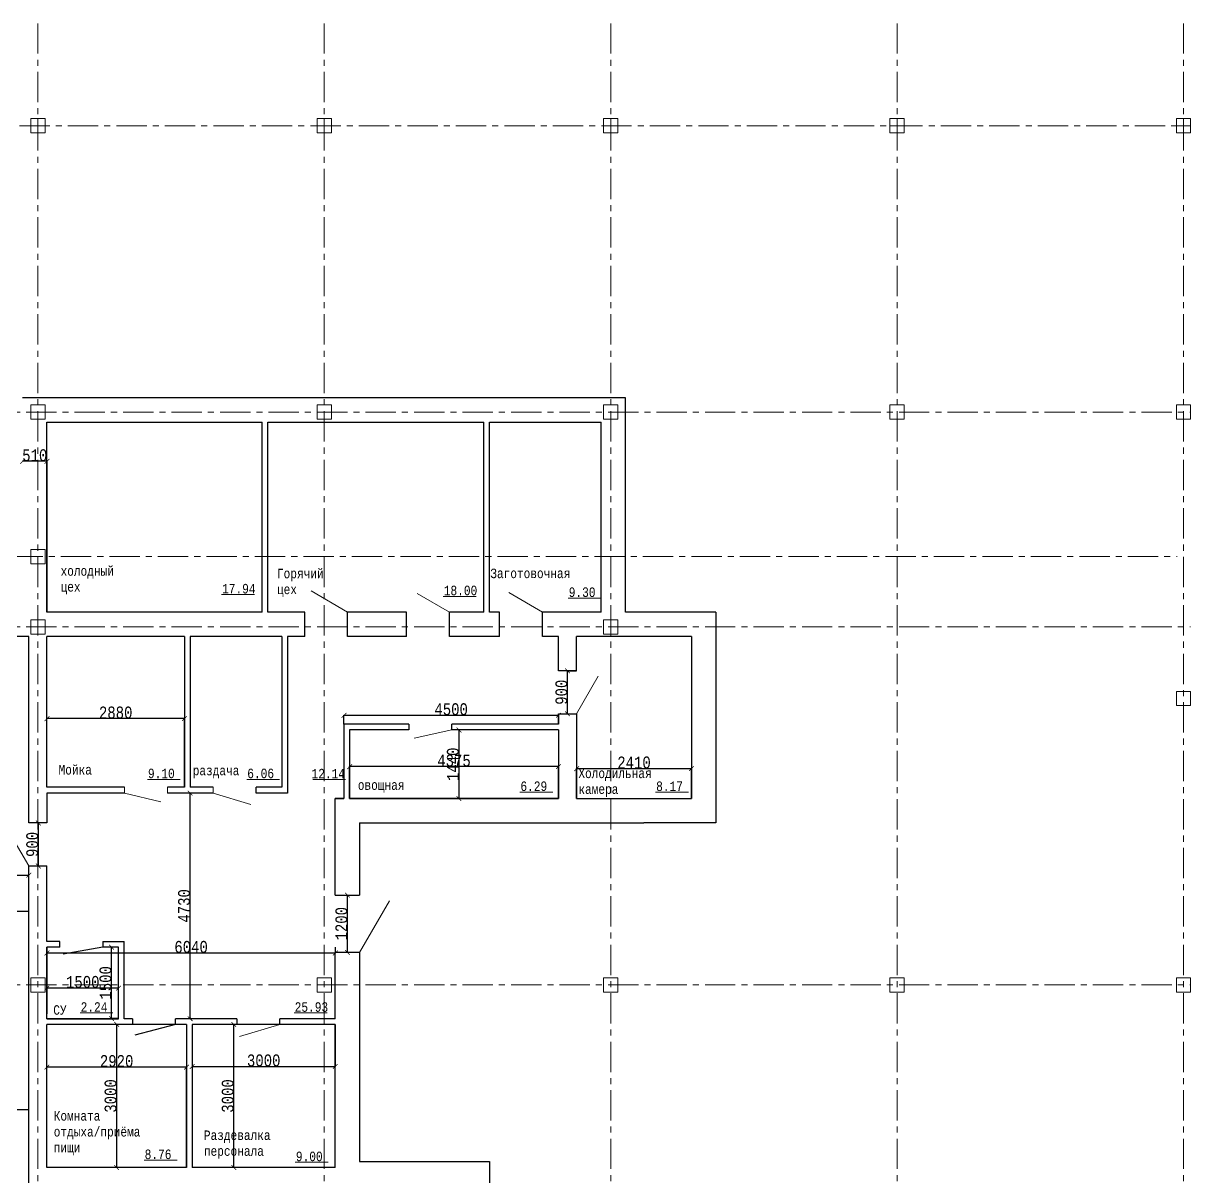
# Model space of a CAD drawing. Header units: millimetres. Extents: x -689206 to 4969298, y -1019800 to 703299.
# Drawn here: x 286918 to 311373, y 558883 to 583046 of the extents above; entities that cross this region are included whole.
import ezdxf

# ---------------------------------------------------------------- set-up
doc = ezdxf.new("R2010")
doc.units = ezdxf.units.MM
doc.linetypes.add('осеваяX2', pattern=[101.6, 63.5, -12.7, 12.7, -12.7])
for name, color, linetype, lineweight in [('несущие', 7, 'Continuous', 30), ('РАЗМЕРЫ', 7, 'Continuous', 9), ('стены', 7, 'Continuous', 20)]:
    doc.layers.add(name, color=color, linetype=linetype, lineweight=lineweight)
doc.styles.add('Аннотативный', font='isocteur.ttf', dxfattribs={"width": 0.7, "height": 250})
doc.dimstyles.new('Аннотативный', dxfattribs={"dimscale": 0, "dimtxt": 250, "dimasz": 100, "dimexe": 1.25, "dimexo": 0.625, "dimtad": 1, "dimdec": 0, "dimtxsty": 'Аннотативный', "dimblk": 'ARCHTICK', "dimcen": 2.5, "dimadec": 0, "dimazin": 0, "dimtfac": 1, "dimtdec": 0, "dimtmove": 0, "dimatfit": 3, "dimfxl": 1, "dimarcsym": 0})

# ---------------------------------------------------------------- blocks, each defined once
blk = doc.blocks.new('_ArchTick')
at = {"color": 0, "linetype": 'ByBlock', "const_width": 0.15}
blk.add_lwpolyline([(-0.5, -0.5), (0.5, 0.5)], dxfattribs=at)
blk = doc.blocks.new('*D496')
at = {"layer": 'Defpoints', "color": 0, "lineweight": 20, "transparency": 16777216}
for p in [(293633, 568361), (298128, 568548), (298128, 568361)]:
    blk.add_point(p, dxfattribs=at)
at = {"layer": 'стены', "color": 0, "lineweight": -2, "transparency": 16777216}
for p, q in [((293633, 568362), (293633, 568549)), ((293633, 568548), (298128, 568548)), ((298128, 568362), (298128, 568549))]:
    blk.add_line(p, q, dxfattribs=at)
at = {"layer": 'стены', "color": 0, "lineweight": -2, "transparency": 16777216, "xscale": 100, "yscale": 100, "zscale": 100, "rotation": 180}
blk.add_blockref('_ArchTick', (293633, 568548), dxfattribs=at)
at = {"layer": 'стены', "color": 0, "lineweight": -2, "transparency": 16777216, "xscale": 100, "yscale": 100, "zscale": 100}
blk.add_blockref('_ArchTick', (298128, 568548), dxfattribs=at)
at = {"layer": 'стены', "color": 0, "lineweight": 25, "transparency": 16777216, "insert": (295880, 568674), "char_height": 250, "attachment_point": 5, "style": 'Аннотативный'}
blk.add_mtext('4500', dxfattribs=at)
blk = doc.blocks.new('*D497')
at = {"layer": 'Defpoints', "color": 0, "lineweight": 20, "transparency": 16777216}
for p in [(298318, 569482), (298318, 569482), (298318, 568582)]:
    blk.add_point(p, dxfattribs=at)
at = {"layer": 'стены', "color": 0, "lineweight": -2, "transparency": 16777216}
for p, q in [((298318, 569482), (298319, 569482)), ((298318, 568582), (298318, 569482)), ((298318, 568582), (298319, 568582))]:
    blk.add_line(p, q, dxfattribs=at)
at = {"layer": 'стены', "color": 0, "lineweight": -2, "transparency": 16777216, "xscale": 100, "yscale": 100, "zscale": 100}
for p, rotation in [((298318, 569482), 90), ((298318, 568582), 270)]:
    blk.add_blockref('_ArchTick', p, dxfattribs=dict(at, rotation=rotation))
at = {"layer": 'стены', "color": 0, "lineweight": 25, "transparency": 16777216, "insert": (298192, 569032), "char_height": 250, "attachment_point": 5, "rotation": 90, "style": 'Аннотативный'}
blk.add_mtext('900', dxfattribs=at)
blk = doc.blocks.new('*D498')
at = {"layer": 'Defpoints', "color": 0, "lineweight": 20, "transparency": 16777216}
for p in [(287412, 568480), (287412, 567040), (290292, 567040)]:
    blk.add_point(p, dxfattribs=at)
at = {"layer": 'стены', "color": 0, "lineweight": -2, "transparency": 16777216}
for p, q in [((287412, 567040), (287412, 568481)), ((290292, 568480), (287412, 568480)), ((290292, 567040), (290292, 568481))]:
    blk.add_line(p, q, dxfattribs=at)
at = {"layer": 'стены', "color": 0, "lineweight": -2, "transparency": 16777216, "xscale": 100, "yscale": 100, "zscale": 100, "rotation": 180}
blk.add_blockref('_ArchTick', (287412, 568480), dxfattribs=at)
at = {"layer": 'стены', "color": 0, "lineweight": -2, "transparency": 16777216, "xscale": 100, "yscale": 100, "zscale": 100}
blk.add_blockref('_ArchTick', (290292, 568480), dxfattribs=at)
at = {"layer": 'стены', "color": 0, "lineweight": 13, "transparency": 16777216, "insert": (288852, 568605), "char_height": 250, "attachment_point": 5, "style": 'Аннотативный'}
blk.add_mtext('2880', dxfattribs=at)
blk = doc.blocks.new('*D512')
at = {"layer": 'Defpoints', "color": 0, "lineweight": 20, "transparency": 16777216}
for p in [(298128, 568241), (296043, 566803), (298128, 566803)]:
    blk.add_point(p, dxfattribs=at)
at = {"layer": 'стены', "color": 0, "lineweight": -2, "transparency": 16777216}
for p, q in [((298127, 568241), (296042, 568241)), ((296043, 568241), (296043, 566803)), ((298127, 566803), (296042, 566803))]:
    blk.add_line(p, q, dxfattribs=at)
at = {"layer": 'стены', "color": 0, "lineweight": -2, "transparency": 16777216, "xscale": 100, "yscale": 100, "zscale": 100}
for p, rotation in [((296043, 568241), 90), ((296043, 566803), 270)]:
    blk.add_blockref('_ArchTick', p, dxfattribs=dict(at, rotation=rotation))
at = {"layer": 'стены', "color": 0, "lineweight": 25, "transparency": 16777216, "insert": (295918, 567522), "char_height": 250, "attachment_point": 5, "rotation": 90, "style": 'Аннотативный'}
blk.add_mtext('1440', dxfattribs=at)
blk = doc.blocks.new('*D513')
at = {"layer": 'Defpoints', "color": 0, "lineweight": 20, "transparency": 16777216}
for p in [(293753, 567473), (293753, 566803), (298128, 566803)]:
    blk.add_point(p, dxfattribs=at)
at = {"layer": 'стены', "color": 0, "lineweight": -2, "transparency": 16777216}
for p, q in [((293753, 566803), (293753, 567474)), ((298128, 567473), (293753, 567473)), ((298128, 566803), (298128, 567474))]:
    blk.add_line(p, q, dxfattribs=at)
at = {"layer": 'стены', "color": 0, "lineweight": -2, "transparency": 16777216, "xscale": 100, "yscale": 100, "zscale": 100, "rotation": 180}
blk.add_blockref('_ArchTick', (293753, 567473), dxfattribs=at)
at = {"layer": 'стены', "color": 0, "lineweight": -2, "transparency": 16777216, "xscale": 100, "yscale": 100, "zscale": 100}
blk.add_blockref('_ArchTick', (298128, 567473), dxfattribs=at)
at = {"layer": 'стены', "color": 0, "lineweight": 25, "transparency": 16777216, "insert": (295940, 567599), "char_height": 250, "attachment_point": 5, "style": 'Аннотативный'}
blk.add_mtext('4375', dxfattribs=at)
blk = doc.blocks.new('*D514')
at = {"layer": 'Defpoints', "color": 0, "lineweight": 20, "transparency": 16777216}
for p in [(287412, 562834), (287412, 562193), (288912, 562193)]:
    blk.add_point(p, dxfattribs=at)
at = {"layer": 'стены', "color": 0, "lineweight": -2, "transparency": 16777216}
for p, q in [((287412, 562193), (287412, 562836)), ((288912, 562834), (287412, 562834)), ((288912, 562193), (288912, 562836))]:
    blk.add_line(p, q, dxfattribs=at)
at = {"layer": 'стены', "color": 0, "lineweight": -2, "transparency": 16777216, "xscale": 100, "yscale": 100, "zscale": 100, "rotation": 180}
blk.add_blockref('_ArchTick', (287412, 562834), dxfattribs=at)
at = {"layer": 'стены', "color": 0, "lineweight": -2, "transparency": 16777216, "xscale": 100, "yscale": 100, "zscale": 100}
blk.add_blockref('_ArchTick', (288912, 562834), dxfattribs=at)
at = {"layer": 'стены', "color": 0, "lineweight": 13, "transparency": 16777216, "insert": (288162, 562960), "char_height": 250, "attachment_point": 5, "style": 'Аннотативный'}
blk.add_mtext('1500', dxfattribs=at)
blk = doc.blocks.new('*D515')
at = {"layer": 'Defpoints', "color": 0, "lineweight": 20, "transparency": 16777216}
for p in [(288765, 563693), (288912, 563693), (288912, 562193)]:
    blk.add_point(p, dxfattribs=at)
at = {"layer": 'стены', "color": 0, "lineweight": -2, "transparency": 16777216}
for p, q in [((288911, 563693), (288764, 563693)), ((288765, 562193), (288765, 563693)), ((288911, 562193), (288764, 562193))]:
    blk.add_line(p, q, dxfattribs=at)
at = {"layer": 'стены', "color": 0, "lineweight": -2, "transparency": 16777216, "xscale": 100, "yscale": 100, "zscale": 100}
for p, rotation in [((288765, 563693), 90), ((288765, 562193), 270)]:
    blk.add_blockref('_ArchTick', p, dxfattribs=dict(at, rotation=rotation))
at = {"layer": 'стены', "color": 0, "lineweight": 13, "transparency": 16777216, "insert": (288640, 562943), "char_height": 250, "attachment_point": 5, "rotation": 90, "style": 'Аннотативный'}
blk.add_mtext('1500', dxfattribs=at)
blk = doc.blocks.new('*D516')
at = {"layer": 'Defpoints', "color": 0, "lineweight": 20, "transparency": 16777216}
for p in [(290333, 562073), (288872, 559073), (290333, 559073)]:
    blk.add_point(p, dxfattribs=at)
at = {"layer": 'стены', "color": 0, "lineweight": -2, "transparency": 16777216}
for p, q in [((290332, 562073), (288871, 562073)), ((288872, 562073), (288872, 559073)), ((290332, 559073), (288871, 559073))]:
    blk.add_line(p, q, dxfattribs=at)
at = {"layer": 'стены', "color": 0, "lineweight": -2, "transparency": 16777216, "xscale": 100, "yscale": 100, "zscale": 100}
for p, rotation in [((288872, 562073), 90), ((288872, 559073), 270)]:
    blk.add_blockref('_ArchTick', p, dxfattribs=dict(at, rotation=rotation))
at = {"layer": 'стены', "color": 0, "lineweight": 13, "transparency": 16777216, "insert": (288747, 560573), "char_height": 250, "attachment_point": 5, "rotation": 90, "style": 'Аннотативный'}
blk.add_mtext('3000', dxfattribs=at)
blk = doc.blocks.new('*D517')
at = {"layer": 'Defpoints', "color": 0, "lineweight": 20, "transparency": 16777216}
for p in [(287412, 561177), (287412, 559073), (290333, 559073)]:
    blk.add_point(p, dxfattribs=at)
at = {"layer": 'стены', "color": 0, "lineweight": -2, "transparency": 16777216}
for p, q in [((287412, 559073), (287412, 561178)), ((290333, 561177), (287412, 561177)), ((290333, 559073), (290333, 561178))]:
    blk.add_line(p, q, dxfattribs=at)
at = {"layer": 'стены', "color": 0, "lineweight": -2, "transparency": 16777216, "xscale": 100, "yscale": 100, "zscale": 100, "rotation": 180}
blk.add_blockref('_ArchTick', (287412, 561177), dxfattribs=at)
at = {"layer": 'стены', "color": 0, "lineweight": -2, "transparency": 16777216, "xscale": 100, "yscale": 100, "zscale": 100}
blk.add_blockref('_ArchTick', (290333, 561177), dxfattribs=at)
at = {"layer": 'стены', "color": 0, "lineweight": 13, "transparency": 16777216, "insert": (288872, 561303), "char_height": 250, "attachment_point": 5, "style": 'Аннотативный'}
blk.add_mtext('2920', dxfattribs=at)
blk = doc.blocks.new('*D518')
at = {"layer": 'Defpoints', "color": 0, "lineweight": 20, "transparency": 16777216}
for p in [(290453, 562073), (293453, 562073), (293453, 561191)]:
    blk.add_point(p, dxfattribs=at)
at = {"layer": 'стены', "color": 0, "lineweight": -2, "transparency": 16777216}
for p, q in [((290453, 562072), (290453, 561190)), ((293453, 562072), (293453, 561190)), ((290453, 561191), (293453, 561191))]:
    blk.add_line(p, q, dxfattribs=at)
at = {"layer": 'стены', "color": 0, "lineweight": -2, "transparency": 16777216, "xscale": 100, "yscale": 100, "zscale": 100, "rotation": 180}
blk.add_blockref('_ArchTick', (290453, 561191), dxfattribs=at)
at = {"layer": 'стены', "color": 0, "lineweight": -2, "transparency": 16777216, "xscale": 100, "yscale": 100, "zscale": 100}
blk.add_blockref('_ArchTick', (293453, 561191), dxfattribs=at)
at = {"layer": 'стены', "color": 0, "lineweight": 13, "transparency": 16777216, "insert": (291953, 561316), "char_height": 250, "attachment_point": 5, "style": 'Аннотативный'}
blk.add_mtext('3000', dxfattribs=at)
blk = doc.blocks.new('*D519')
at = {"layer": 'Defpoints', "color": 0, "lineweight": 20, "transparency": 16777216}
for p in [(291327, 562073), (293453, 562073), (293453, 559073)]:
    blk.add_point(p, dxfattribs=at)
at = {"layer": 'стены', "color": 0, "lineweight": -2, "transparency": 16777216}
for p, q in [((293452, 562073), (291326, 562073)), ((291327, 559073), (291327, 562073)), ((293452, 559073), (291326, 559073))]:
    blk.add_line(p, q, dxfattribs=at)
at = {"layer": 'стены', "color": 0, "lineweight": -2, "transparency": 16777216, "xscale": 100, "yscale": 100, "zscale": 100}
for p, rotation in [((291327, 562073), 90), ((291327, 559073), 270)]:
    blk.add_blockref('_ArchTick', p, dxfattribs=dict(at, rotation=rotation))
at = {"layer": 'стены', "color": 0, "lineweight": 13, "transparency": 16777216, "insert": (291201, 560573), "char_height": 250, "attachment_point": 5, "rotation": 90, "style": 'Аннотативный'}
blk.add_mtext('3000', dxfattribs=at)
blk = doc.blocks.new('*D520')
at = {"layer": 'Defpoints', "color": 0, "lineweight": 20, "transparency": 16777216}
for p in [(293708, 564782), (293708, 564782), (293708, 563582)]:
    blk.add_point(p, dxfattribs=at)
at = {"layer": 'стены', "color": 0, "lineweight": -2, "transparency": 16777216}
for p, q in [((293708, 563582), (293708, 564782)), ((293709, 564782), (293709, 564782)), ((293709, 563582), (293709, 563582))]:
    blk.add_line(p, q, dxfattribs=at)
at = {"layer": 'стены', "color": 0, "lineweight": -2, "transparency": 16777216, "xscale": 100, "yscale": 100, "zscale": 100}
for p, rotation in [((293708, 564782), 90), ((293708, 563582), 270)]:
    blk.add_blockref('_ArchTick', p, dxfattribs=dict(at, rotation=rotation))
at = {"layer": 'стены', "color": 0, "lineweight": 13, "transparency": 16777216, "insert": (293582, 564182), "char_height": 250, "attachment_point": 5, "rotation": 90, "style": 'Аннотативный'}
blk.add_mtext('1200', dxfattribs=at)
blk = doc.blocks.new('*D521')
at = {"layer": 'Defpoints', "color": 0, "lineweight": 20, "transparency": 16777216}
for p in [(300914, 567432), (298508, 566803), (300914, 566803)]:
    blk.add_point(p, dxfattribs=at)
at = {"layer": 'стены', "color": 0, "lineweight": -2, "transparency": 16777216}
for p, q in [((298508, 566803), (298508, 567433)), ((298508, 567432), (300914, 567432)), ((300914, 566803), (300914, 567433))]:
    blk.add_line(p, q, dxfattribs=at)
at = {"layer": 'стены', "color": 0, "lineweight": -2, "transparency": 16777216, "xscale": 100, "yscale": 100, "zscale": 100, "rotation": 180}
blk.add_blockref('_ArchTick', (298508, 567432), dxfattribs=at)
at = {"layer": 'стены', "color": 0, "lineweight": -2, "transparency": 16777216, "xscale": 100, "yscale": 100, "zscale": 100}
blk.add_blockref('_ArchTick', (300914, 567432), dxfattribs=at)
at = {"layer": 'стены', "color": 0, "lineweight": 25, "transparency": 16777216, "insert": (299711, 567558), "char_height": 250, "attachment_point": 5, "style": 'Аннотативный'}
blk.add_mtext('2410', dxfattribs=at)
blk = doc.blocks.new('*D522')
at = {"layer": 'Defpoints', "color": 0, "lineweight": 20, "transparency": 16777216}
for p in [(290412, 566920), (290412, 566920), (290429, 562193)]:
    blk.add_point(p, dxfattribs=at)
at = {"layer": 'стены', "color": 0, "lineweight": -2, "transparency": 16777216}
for p, q in [((290412, 562193), (290412, 566920)), ((290413, 566920), (290413, 566920)), ((290428, 562193), (290411, 562193))]:
    blk.add_line(p, q, dxfattribs=at)
at = {"layer": 'стены', "color": 0, "lineweight": -2, "transparency": 16777216, "xscale": 100, "yscale": 100, "zscale": 100}
for p, rotation in [((290412, 566920), 90), ((290412, 562193), 270)]:
    blk.add_blockref('_ArchTick', p, dxfattribs=dict(at, rotation=rotation))
at = {"layer": 'стены', "color": 0, "lineweight": 13, "transparency": 16777216, "insert": (290286, 564556), "char_height": 250, "attachment_point": 5, "rotation": 90, "style": 'Аннотативный'}
blk.add_mtext('4730', dxfattribs=at)
blk = doc.blocks.new('*D523')
at = {"layer": 'Defpoints', "color": 0, "lineweight": 20, "transparency": 16777216}
for p in [(287412, 563693), (293453, 563693), (293453, 563569)]:
    blk.add_point(p, dxfattribs=at)
at = {"layer": 'стены', "color": 0, "lineweight": -2, "transparency": 16777216}
for p, q in [((287412, 563692), (287412, 563567)), ((293453, 563692), (293453, 563567)), ((287412, 563569), (293453, 563569))]:
    blk.add_line(p, q, dxfattribs=at)
at = {"layer": 'стены', "color": 0, "lineweight": -2, "transparency": 16777216, "xscale": 100, "yscale": 100, "zscale": 100, "rotation": 180}
blk.add_blockref('_ArchTick', (287412, 563569), dxfattribs=at)
at = {"layer": 'стены', "color": 0, "lineweight": -2, "transparency": 16777216, "xscale": 100, "yscale": 100, "zscale": 100}
blk.add_blockref('_ArchTick', (293453, 563569), dxfattribs=at)
at = {"layer": 'стены', "color": 0, "lineweight": 13, "transparency": 16777216, "insert": (290432, 563694), "char_height": 250, "attachment_point": 5, "style": 'Аннотативный'}
blk.add_mtext('6040', dxfattribs=at)
blk = doc.blocks.new('*D524')
at = {"layer": 'Defpoints', "color": 0, "lineweight": 20, "transparency": 16777216}
for p in [(287222, 566293), (287232, 566293), (287222, 565393)]:
    blk.add_point(p, dxfattribs=at)
at = {"layer": 'стены', "color": 0, "lineweight": -2, "transparency": 16777216}
for p, q in [((287223, 566293), (287233, 566293)), ((287232, 565393), (287232, 566293)), ((287223, 565393), (287233, 565393))]:
    blk.add_line(p, q, dxfattribs=at)
at = {"layer": 'стены', "color": 0, "lineweight": -2, "transparency": 16777216, "xscale": 100, "yscale": 100, "zscale": 100}
for p, rotation in [((287232, 566293), 90), ((287232, 565393), 270)]:
    blk.add_blockref('_ArchTick', p, dxfattribs=dict(at, rotation=rotation))
at = {"layer": 'стены', "color": 0, "lineweight": 13, "transparency": 16777216, "insert": (287106, 565843), "char_height": 250, "attachment_point": 5, "rotation": 90, "style": 'Аннотативный'}
blk.add_mtext('900', dxfattribs=at)
blk = doc.blocks.new('*D525')
at = {"layer": 'Defpoints', "color": 0, "lineweight": 20, "transparency": 16777216}
for p in [(286902, 573870), (286902, 573870), (287412, 573870)]:
    blk.add_point(p, dxfattribs=at)
at = {"layer": 'стены', "color": 0, "lineweight": -2, "transparency": 16777216}
for p, q in [((286902, 573870), (286902, 573871)), ((287412, 573870), (286902, 573870)), ((287412, 573870), (287412, 573871))]:
    blk.add_line(p, q, dxfattribs=at)
at = {"layer": 'стены', "color": 0, "lineweight": -2, "transparency": 16777216, "xscale": 100, "yscale": 100, "zscale": 100, "rotation": 180}
blk.add_blockref('_ArchTick', (286902, 573870), dxfattribs=at)
at = {"layer": 'стены', "color": 0, "lineweight": -2, "transparency": 16777216, "xscale": 100, "yscale": 100, "zscale": 100}
blk.add_blockref('_ArchTick', (287412, 573870), dxfattribs=at)
at = {"layer": 'стены', "color": 0, "lineweight": 25, "transparency": 16777216, "insert": (287157, 573995), "char_height": 250, "attachment_point": 5, "style": 'Аннотативный'}
blk.add_mtext('510', dxfattribs=at)
blk = doc.blocks.new('*D542')
at = {"layer": 'Defpoints', "color": 0, "lineweight": 20, "transparency": 16777216}
for p in [(280152, 565199), (287032, 565199), (287032, 565199)]:
    blk.add_point(p, dxfattribs=at)
at = {"layer": 'стены', "color": 0, "lineweight": -2, "transparency": 16777216}
for p, q in [((280152, 565199), (280152, 565200)), ((280152, 565199), (287032, 565199)), ((287032, 565199), (287032, 565200))]:
    blk.add_line(p, q, dxfattribs=at)
at = {"layer": 'стены', "color": 0, "lineweight": -2, "transparency": 16777216, "xscale": 100, "yscale": 100, "zscale": 100, "rotation": 180}
blk.add_blockref('_ArchTick', (280152, 565199), dxfattribs=at)
at = {"layer": 'стены', "color": 0, "lineweight": -2, "transparency": 16777216, "xscale": 100, "yscale": 100, "zscale": 100}
blk.add_blockref('_ArchTick', (287032, 565199), dxfattribs=at)
at = {"layer": 'стены', "color": 0, "lineweight": 13, "transparency": 16777216, "insert": (283592, 565324), "char_height": 250, "attachment_point": 5, "style": 'Аннотативный'}
blk.add_mtext('6880', dxfattribs=at)

msp = doc.modelspace()

# ---------------------------------------------------------------- linework, layer by layer
at = {"layer": 'несущие', "color": 0}
for p, q in [((299532.7, 575200.5), (286902, 575200.5)), ((299532.7, 570710.5), (299532.7, 575200.5)), ((287412, 574690.5), (291921.9, 574690.5)), ((292041.9, 574690.5), (296564.9, 574690.5)), ((296684.9, 574690.5), (299022.7, 574690.5)), ((299022.7, 570710.5), (299022.7, 574690.5)), ((291921.9, 570710.5), (287412, 570710.5)), ((292811.4, 570710.5), (292041.9, 570710.5)), ((292811.4, 570200.5), (292811.4, 570710.5)), ((294942.3, 570710.5), (293711.4, 570710.5)), ((293711.4, 570200.5), (293711.4, 570710.5)), ((294942.3, 570200.5), (294942.3, 570710.5)), ((296564.9, 570710.5), (295842.2, 570710.5)), ((295842.2, 570200.5), (295842.2, 570710.5)), ((296896.4, 570710.5), (296684.9, 570710.5)), ((296896.4, 570200.5), (296896.4, 570710.5)), ((299022.7, 570710.5), (297796.4, 570710.5)), ((297796.4, 570200.5), (297796.4, 570710.5)), ((301424.2, 570710.5), (299532.7, 570710.5)), ((287032, 570200.5), (286116.1, 570200.5)), ((287032, 569919.7), (287032, 570200.5)), ((290292, 570200.5), (287412, 570200.5)), ((292330.7, 570200.5), (290412, 570200.5)), ((292811.4, 570200.5), (292450.7, 570200.5)), ((294942.3, 570200.5), (293711.4, 570200.5)), ((296896.4, 570200.5), (295842.2, 570200.5)), ((298127.7, 570200.5), (297796.4, 570200.5)), ((298127.7, 569481.9), (298127.7, 570200.5)), ((300914.2, 570200.5), (298507.7, 570200.5)), ((298507.7, 569481.9), (298507.7, 570200.5)), ((298507.7, 569481.9), (298127.7, 569481.9)), ((298318.9, 569481.9), (298507.7, 569481.9))]:
    msp.add_line(p, q, dxfattribs=at)
at = {"layer": 'РАЗМЕРЫ', "color": 114, "true_color": 0x139b48}
for p, q in [((291069.3, 571077.6), (291758.6, 571077.6)), ((295713.9, 571039.9), (296403.2, 571039.9)), ((298331.7, 571003.6), (299021, 571003.6)), ((289516.3, 567206.6), (290205.6, 567206.6)), ((291596.9, 567206.6), (292286.2, 567206.6)), ((292980.8, 567206.6), (293670, 567206.6)), ((297319.7, 566938.5), (298008.9, 566938.5)), ((300163, 566938.5), (300852.3, 566938.5)), ((288106.1, 562312.4), (288795.3, 562312.4)), ((292590.1, 562312.4), (293279.4, 562312.4)), ((289447.6, 559226.8), (290136.9, 559226.8)), ((292615.1, 559182.9), (293304.4, 559182.9))]:
    msp.add_line(p, q, dxfattribs=at)
at = {"layer": 'стены', "color": 1, "linetype": 'осеваяX2', "lineweight": 15, "ltscale": 10}
for p, q in [((287222.7, 583046), (287222.7, 538750.5)), ((293222.7, 583046), (293222.7, 538750.5)), ((299222.7, 583046), (299222.7, 538750.5)), ((305222.7, 583046), (305222.7, 538748.5)), ((311222.7, 583046), (311222.7, 538750.5)), ((262450.8, 580900.5), (311372.7, 580900.5)), ((239222.7, 574900.5), (311372.7, 574900.5)), ((238937.1, 571873.1), (311087.1, 571873.1)), ((239222.7, 570400.5), (311372.7, 570400.5)), ((239222.7, 562900.5), (311372.7, 562900.5))]:
    msp.add_line(p, q, dxfattribs=at)
at = {"layer": 'стены'}
for p, q in [((287072.7, 580900.5), (287372.7, 580900.5)), ((287222.7, 580750.5), (287222.7, 581050.5)), ((293072.7, 580900.5), (293372.7, 580900.5)), ((293222.7, 580750.5), (293222.7, 581050.5)), ((299072.7, 580900.5), (299372.7, 580900.5)), ((299222.7, 580750.5), (299222.7, 581050.5)), ((305072.7, 580900.5), (305372.7, 580900.5)), ((305222.7, 580750.5), (305222.7, 581050.5)), ((311072.7, 580900.5), (311372.7, 580900.5)), ((311222.7, 580750.5), (311222.7, 581050.5))]:
    msp.add_line(p, q, dxfattribs=at)
at = {"layer": 'стены', "lineweight": 30}
for p, q in [((287412, 570710.5), (287412, 574690.5)), ((287412, 573869.6), (287412, 570710.5)), ((301424.2, 570710.5), (301424.2, 566292.6)), ((287412, 567039.7), (287412, 570200.5)), ((300914.2, 570200.5), (300914.2, 566802.6)), ((287032.1, 566292.5), (287032, 569919.7)), ((298127.7, 568408.7), (298127.7, 568581.9)), ((298127.7, 568581.9), (298127.7, 568361.2)), ((298127.7, 568581.9), (298507.7, 568581.9)), ((298507.7, 568581.9), (298507.7, 566802.6)), ((298127.7, 568241.2), (298127.7, 566802.6)), ((287412, 566919.7), (287412, 566292.5)), ((293452.9, 564782.4), (293452.9, 566802.6)), ((293452.9, 566802.6), (293632.9, 566802.6)), ((293632.9, 566802.6), (293452.9, 566802.6)), ((293752.9, 566802.6), (296175, 566802.6)), ((296175, 566802.6), (293752.9, 566802.6)), ((296175, 566802.6), (298127.7, 566802.6)), ((298507.7, 566802.6), (299404.2, 566802.6)), ((299404.2, 566802.6), (300914.2, 566802.6)), ((287412.1, 566292.5), (287032.1, 566292.5)), ((293962.9, 566292.6), (296685, 566292.6)), ((293962.9, 566292.6), (293962.9, 564782.4)), ((296685, 566292.6), (299404.2, 566292.6)), ((299404.2, 566292.6), (299914.2, 566292.6)), ((301424.2, 566292.6), (299914.2, 566292.6)), ((287032.1, 558292.8), (287032.1, 565392.5)), ((287032.1, 565392.5), (287412.1, 565392.5)), ((287412.1, 563812.6), (287412.1, 565392.5)), ((293452.9, 564782.4), (293962.9, 564782.4)), ((285302.6, 564445), (287032.1, 564445)), ((287412.1, 562192.6), (287412.1, 563692.6)), ((287412.1, 563692.6), (287412.1, 562292.5)), ((293452.9, 562192.6), (293452.9, 563582.4)), ((293962.9, 563582.4), (293452.9, 563582.4)), ((293962.9, 563582.4), (293962.9, 559202.6)), ((287412.1, 559072.6), (287412.1, 562072.6)), ((293452.9, 559072.6), (293452.9, 562072.6)), ((293452.9, 559072.6), (293452.9, 562072.6)), ((287032.1, 560284.1), (285302.6, 560284.1)), ((290332.9, 559072.6), (287412.1, 559072.6)), ((293452.9, 559072.6), (290452.9, 559072.6)), ((293962.9, 559202.6), (296685, 559202.6)), ((296685, 559202.6), (296685, 557972.7))]:
    msp.add_line(p, q, dxfattribs=at)
at = {"layer": 'стены', "lineweight": 25}
for p, q in [((291921.9, 570710.5), (291921.9, 574690.5)), ((292041.9, 570710.5), (292041.9, 574690.5)), ((296564.9, 570710.5), (296564.9, 574690.5)), ((296684.9, 570710.5), (296684.9, 574690.5)), ((290292, 570200.5), (290292, 567039.7)), ((290412, 570200.5), (290412, 567039.7)), ((292330.7, 570200.5), (292330.7, 567039.7)), ((292450.7, 570200.5), (292450.7, 566919.7)), ((294992.5, 568361.2), (293632.9, 568361.2)), ((293632.9, 568361.2), (293632.9, 566802.6)), ((294992.5, 568361.2), (294992.5, 568241.2)), ((298127.7, 568361.2), (295892.5, 568361.2)), ((295892.5, 568241.2), (295892.5, 568361.2)), ((293752.9, 568241.2), (293752.9, 566802.6)), ((294992.5, 568241.2), (293752.9, 568241.2)), ((298127.7, 568241.2), (295892.5, 568241.2)), ((289038.9, 567039.7), (287412, 567039.7)), ((289038.9, 566919.7), (287412, 566919.7)), ((290292, 567039.7), (289938.9, 567039.7)), ((290412, 566919.7), (289938.9, 566919.7)), ((290897.6, 567039.7), (290412, 567039.7)), ((290897.6, 566919.7), (290412, 566919.7)), ((292330.7, 567039.7), (291797.6, 567039.7)), ((291797.6, 566919.7), (291797.6, 567039.7)), ((292450.7, 566919.7), (291797.6, 566919.7)), ((287684.5, 563812.6), (287412.1, 563812.6)), ((287684.5, 563692.6), (287412.1, 563692.6)), ((287684.5, 563692.6), (287684.5, 563812.6)), ((288584.5, 563692.6), (287754.5, 563545.2)), ((288584.5, 563812.6), (288584.5, 563692.6)), ((288584.5, 563812.6), (289032.1, 563812.6)), ((288912.1, 563692.6), (288584.5, 563692.6)), ((288912.1, 562192.6), (288912.1, 563692.6)), ((289032.1, 562192.6), (289032.1, 563812.6)), ((288912.1, 562192.6), (287412.1, 562192.6)), ((287412.1, 562192.6), (288912.1, 562192.6)), ((289201.8, 562072.6), (287412.1, 562072.6)), ((289201.8, 562192.6), (289032.1, 562192.6)), ((289201.8, 562192.6), (289201.8, 562072.6)), ((290101.8, 562072.6), (289256.7, 561846.5)), ((291388.1, 562192.6), (290101.8, 562192.6)), ((290101.8, 562072.6), (290101.8, 562192.6)), ((290332.9, 562072.6), (290101.8, 562072.6)), ((290332.9, 562072.6), (290332.9, 559072.6)), ((291388.1, 562072.6), (290452.9, 562072.6)), ((290452.9, 562072.6), (290452.9, 559072.6)), ((291388.1, 562192.6), (291388.1, 562072.6)), ((293452.9, 562192.6), (292288.1, 562192.6)), ((292288.1, 562072.6), (292288.1, 562192.6)), ((293452.9, 562072.6), (292288.1, 562072.6))]:
    msp.add_line(p, q, dxfattribs=at)
at = {"layer": 'стены', "lineweight": 20}
for p, q in [((293711.4, 570710.5), (292944.5, 571153.3)), ((295842.2, 570710.5), (295169.8, 571098.7)), ((297796.4, 570710.5), (297088, 571119.5)), ((295892.5, 568241.2), (295103.1, 568070.9)), ((289038.9, 566919.7), (289795.4, 566732.7)), ((290897.6, 566919.7), (291680, 566680.2)), ((287032.1, 565392.5), (286582, 566172.1)), ((293962.9, 563582.4), (294587.1, 564663.4)), ((292288.1, 562072.6), (291446.8, 561819.3))]:
    msp.add_line(p, q, dxfattribs=at)
at = {"layer": 'стены', "lineweight": 13}
for p, q in [((298507.7, 568581.9), (298961, 569367.1)), ((289038.9, 567039.7), (289038.9, 566919.7)), ((289938.9, 566919.7), (289938.9, 567039.7)), ((290897.6, 567039.7), (290897.6, 566919.7))]:
    msp.add_line(p, q, dxfattribs=at)
at = {"layer": 'стены', "color": 240, "true_color": 0xed1f24}
for points in [[(287072.7, 581050.5), (287372.7, 581050.5), (287372.7, 580750.5), (287072.7, 580750.5)], [(293072.7, 581050.5), (293372.7, 581050.5), (293372.7, 580750.5), (293072.7, 580750.5)], [(299072.7, 581050.5), (299372.7, 581050.5), (299372.7, 580750.5), (299072.7, 580750.5)], [(305072.7, 581050.5), (305372.7, 581050.5), (305372.7, 580750.5), (305072.7, 580750.5)], [(311072.7, 581050.5), (311372.7, 581050.5), (311372.7, 580750.5), (311072.7, 580750.5)], [(287072.7, 575050.5), (287372.7, 575050.5), (287372.7, 574750.5), (287072.7, 574750.5)], [(293072.7, 575050.5), (293372.7, 575050.5), (293372.7, 574750.5), (293072.7, 574750.5)], [(299072.7, 575050.5), (299372.7, 575050.5), (299372.7, 574750.5), (299072.7, 574750.5)], [(305072.7, 575050.5), (305372.7, 575050.5), (305372.7, 574750.5), (305072.7, 574750.5)], [(311072.7, 575050.5), (311372.7, 575050.5), (311372.7, 574750.5), (311072.7, 574750.5)], [(287072.7, 572023.1), (287372.7, 572023.1), (287372.7, 571723.1), (287072.7, 571723.1)], [(287072.7, 570550.5), (287372.7, 570550.5), (287372.7, 570250.5), (287072.7, 570250.5)], [(299072.7, 570550.5), (299372.7, 570550.5), (299372.7, 570250.5), (299072.7, 570250.5)], [(311072.7, 569050.5), (311372.7, 569050.5), (311372.7, 568750.5), (311072.7, 568750.5)], [(287072.7, 563050.5), (287372.7, 563050.5), (287372.7, 562750.5), (287072.7, 562750.5)], [(293072.7, 563050.5), (293372.7, 563050.5), (293372.7, 562750.5), (293072.7, 562750.5)], [(299072.7, 563050.5), (299372.7, 563050.5), (299372.7, 562750.5), (299072.7, 562750.5)], [(305072.7, 563050.5), (305372.7, 563050.5), (305372.7, 562750.5), (305072.7, 562750.5)], [(311072.7, 563050.5), (311372.7, 563050.5), (311372.7, 562750.5), (311072.7, 562750.5)]]:
    msp.add_lwpolyline(points, close=True, dxfattribs=at)

# ---------------------------------------------------------------- texts
at = {"color": 18, "true_color": 0x000000, "char_height": 199.107, "width": 920.207, "attachment_point": 1, "style": 'Аннотативный'}
for s, insert in [('холодный цех', (287697.5, 571671.8)), ('Горячий цех ', (292231.1, 571618.4)), ('Заготовочная', (296700.5, 571621.4))]:
    msp.add_mtext(s, dxfattribs=dict(at, insert=insert))
at = {"width": 920.207, "attachment_point": 1, "style": 'Аннотативный'}
for s, insert, char_height in [('Мойка', (287655.2, 567506.4), 199.11), ('раздача ', (290466.3, 567490.6), 199.11), ('Холодильная\\Pкамера', (298545.3, 567432.2), 199.107), ('овощная ', (293924.8, 567186), 199.11), ('Комната отдыха/приёма пищи', (287553.9, 560254.9), 199.107), ('Раздевалка персонала', (290700.1, 559850.2), 199.107)]:
    msp.add_mtext(s, dxfattribs=dict(at, insert=insert, char_height=char_height))
at = {"lineweight": 25, "insert": (287544.7, 562474.5), "char_height": 199.11, "width": 933.819, "attachment_point": 1, "style": 'Аннотативный'}
msp.add_mtext('СУ', dxfattribs=at)
at = {"layer": 'РАЗМЕРЫ', "color": 114, "true_color": 0x139b48, "char_height": 200, "width": 656.117, "attachment_point": 1, "style": 'Аннотативный'}
for s, insert in [('17.94', (291081, 571301.7)), ('18.00', (295725.6, 571263.9)), ('9.30', (298343.4, 571227.7)), ('9.10', (289528, 567430.6)), ('6.06', (291608.6, 567430.6)), ('12.14', (292955.3, 567426)), ('6.29', (297331.4, 567162.5)), ('8.17', (300174.7, 567162.5)), ('2.24', (288117.8, 562536.4)), ('25.93', (292601.8, 562536.4)), ('8.76', (289459.3, 559450.9)), ('9.00', (292626.8, 559406.9))]:
    msp.add_mtext(s, dxfattribs=dict(at, insert=insert))

# ---------------------------------------------------------------- dimensions: what is measured, and where the dimension line sits
at = {"layer": 'стены', "lineweight": 25}
for base, p1, p2, picture, middle in [((286902, 573869.6), (287412, 573869.6), (286902, 573869.6), '*D525', (287157, 573995.2)), ((293752.9, 567472.9), (298127.7, 566802.6), (293752.9, 566802.6), '*D513', (295940.3, 567598.5))]:
    dim = msp.add_linear_dim(base=base, p1=p1, p2=p2, dimstyle='Аннотативный', dxfattribs=at)
    dim.commit()
    dim.dimension.update_dxf_attribs({"geometry": picture, "text_midpoint": middle})
dim = msp.add_linear_dim(base=(298317.7, 569481.9), p1=(298317.7, 568581.9), p2=(298317.7, 569481.9), angle=90, dimstyle='Аннотативный', dxfattribs=at)
dim.commit()
dim.dimension.update_dxf_attribs({"geometry": '*D497', "text_midpoint": (298192.1, 569031.9)})
for base, p1, p2, text, picture, middle in [((298127.7, 568548.2), (293632.9, 568361.2), (298127.7, 568361.2), '4500', '*D496', (295880.3, 568673.8)), ((300914.2, 567432.2), (298507.7, 566802.6), (300914.2, 566802.6), '2410', '*D521', (299711, 567557.8))]:
    dim = msp.add_linear_dim(base=base, p1=p1, p2=p2, text=text, dimstyle='Аннотативный', dxfattribs=at)
    dim.commit()
    dim.dimension.update_dxf_attribs({"geometry": picture, "text_midpoint": middle})
at = {"layer": 'стены', "lineweight": 13}
for base, p1, p2, picture, middle in [((287412, 568479.7), (290292, 567039.7), (287412, 567039.7), '*D498', (288852, 568605.4)), ((293452.9, 561190.8), (290452.9, 562072.6), (293452.9, 562072.6), '*D518', (291952.9, 561316.5))]:
    dim = msp.add_linear_dim(base=base, p1=p1, p2=p2, dimstyle='Аннотативный', dxfattribs=at)
    dim.commit()
    dim.dimension.update_dxf_attribs({"geometry": picture, "text_midpoint": middle})
at = {"layer": 'стены', "lineweight": 25}
dim = msp.add_linear_dim(base=(296043.1, 566802.6), p1=(298127.7, 568241.2), p2=(298127.7, 566802.6), angle=90, text='1440', dimstyle='Аннотативный', dxfattribs=at)
dim.commit()
dim.dimension.update_dxf_attribs({"geometry": '*D512', "text_midpoint": (295917.5, 567521.9)})
at = {"layer": 'стены', "lineweight": 13}
dim = msp.add_linear_dim(base=(290412, 566919.7), p1=(290428.9, 562192.6), p2=(290412, 566919.7), angle=90, text='4730', dimstyle='Аннотативный', dxfattribs=at)
dim.commit()
dim.dimension.update_dxf_attribs({"geometry": '*D522', "text_midpoint": (290286.4, 564556.2)})
for base, p1, p2, picture, middle in [((287231.9, 566292.5), (287222.1, 565392.5), (287222.1, 566292.5), '*D524', (287106.3, 565842.5)), ((293707.9, 564782.4), (293707.9, 563582.4), (293707.9, 564782.4), '*D520', (293582.3, 564182.4)), ((288765.5, 563692.6), (288912.1, 562192.6), (288912.1, 563692.6), '*D515', (288639.8, 562942.6)), ((288872.5, 559072.6), (290332.9, 562072.6), (290332.9, 559072.6), '*D516', (288746.9, 560572.6)), ((291327, 562072.6), (293452.9, 559072.6), (293452.9, 562072.6), '*D519', (291201.4, 560572.6))]:
    dim = msp.add_linear_dim(base=base, p1=p1, p2=p2, angle=90, dimstyle='Аннотативный', dxfattribs=at)
    dim.commit()
    dim.dimension.update_dxf_attribs({"geometry": picture, "text_midpoint": middle})
dim = msp.add_aligned_dim(p1=(280151.8, 565198.6), p2=(287032.1, 565198.6), distance=0, dimstyle='Аннотативный', dxfattribs=at)
dim.commit()
dim.dimension.update_dxf_attribs({"geometry": '*D542', "text_midpoint": (283592, 565324.2)})
for base, p1, p2, text, picture, middle in [((293452.9, 563568.7), (287412.1, 563692.6), (293452.9, 563692.6), '6040', '*D523', (290432.5, 563694.3)), ((287412.1, 561177.2), (290332.9, 559072.6), (287412.1, 559072.6), '2920', '*D517', (288872.5, 561302.9))]:
    dim = msp.add_linear_dim(base=base, p1=p1, p2=p2, text=text, dimstyle='Аннотативный', dxfattribs=at)
    dim.commit()
    dim.dimension.update_dxf_attribs({"geometry": picture, "text_midpoint": middle})
dim = msp.add_linear_dim(base=(287412.1, 562834.4), p1=(288912.1, 562192.6), p2=(287412.1, 562192.6), dimstyle='Аннотативный', dxfattribs=at)
dim.commit()
dim.dimension.update_dxf_attribs({"geometry": '*D514', "text_midpoint": (288162.1, 562834.4), "dimtype": 160})

doc.saveas('drawing.dxf')
